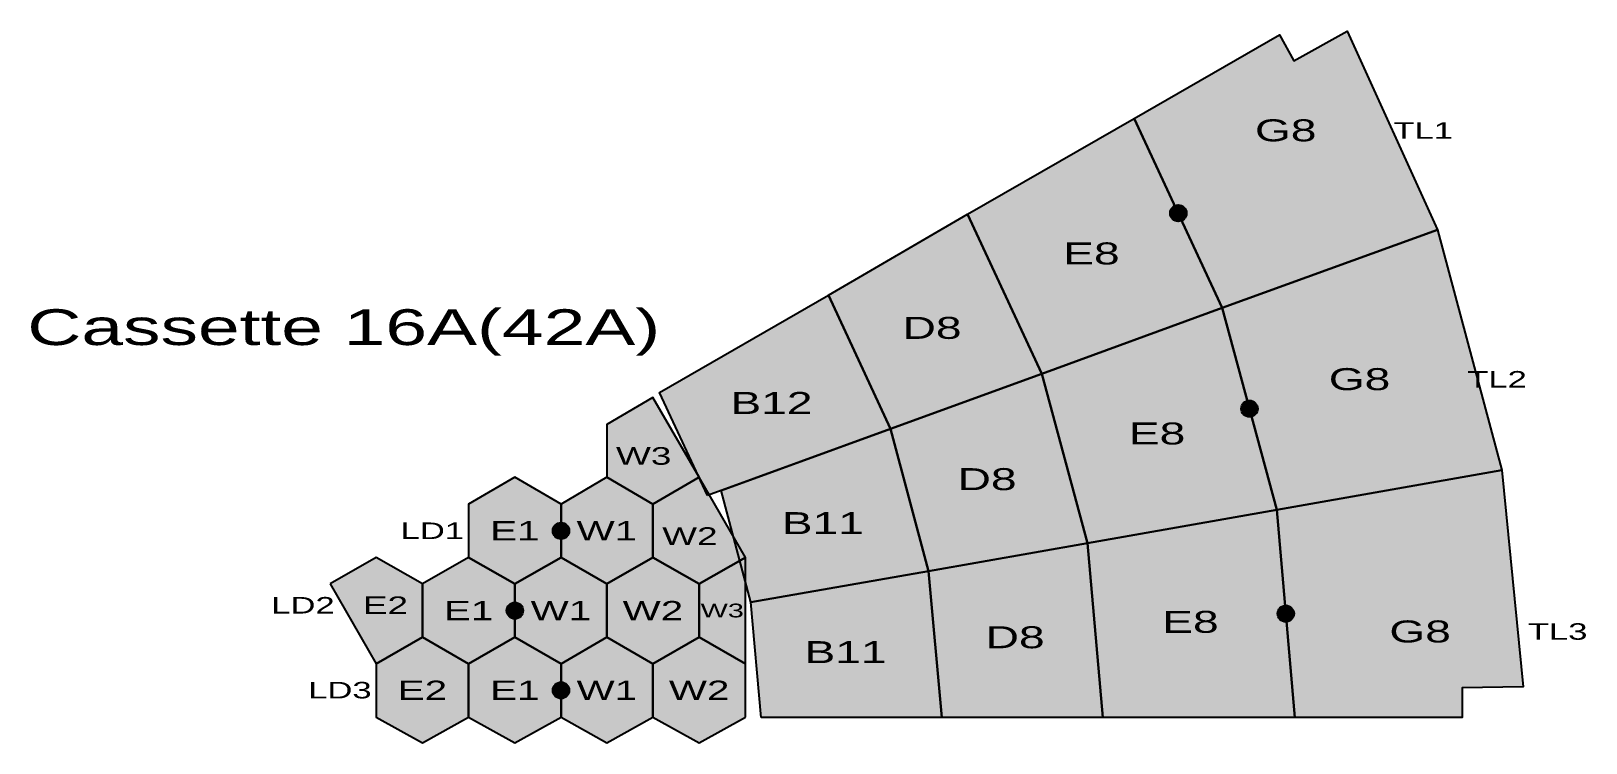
# Model space of a CAD drawing. Header units: metres. Extents: x -118 to 2708, y -46 to 1248.
import ezdxf

# ---------------------------------------------------------------- set-up
doc = ezdxf.new("R2010")
doc.units = ezdxf.units.M
for name, color, linetype in [('ENGINES', 7, 'Continuous'), ('SHAPES', 7, 'Continuous'), ('TEXT', 7, 'Continuous')]:
    doc.layers.add(name, color=color, linetype=linetype)
doc.styles.add('BoldStyle', font='arial.ttf', dxfattribs={"width": 1.5})

msp = doc.modelspace()

# ---------------------------------------------------------------- hatches: boundary and pattern name
h = msp.add_hatch(color=82)
h.dxf.hatch_style = 1
h.paths.add_polyline_path([(2047, 745), (1887, 1089), (2151, 1241), (2177, 1194), (2274, 1248), (2438, 887)])
h = msp.add_hatch(color=82)
h.dxf.hatch_style = 1
h.paths.add_polyline_path([(1719, 625), (1584, 915), (1887, 1089), (2047, 745)])
h = msp.add_hatch(color=82)
h.dxf.hatch_style = 1
h.paths.add_polyline_path([(1444, 525), (1331, 768), (1584, 915), (1719, 625)])
h = msp.add_hatch(color=244)
h.dxf.hatch_style = 1
edge = h.paths.add_edge_path()
edge.add_arc((1967, 917), 15, 0, 360)
h = msp.add_hatch(color=42)
h.dxf.hatch_style = 1
h.paths.add_polyline_path([(2146, 378), (2047, 745), (2438, 887), (2555, 450)])
h = msp.add_hatch(color=82)
h.dxf.hatch_style = 1
h.paths.add_polyline_path([(1111, 404), (1024, 591), (1331, 768), (1444, 525)])
h = msp.add_hatch(color=42)
h.dxf.hatch_style = 1
h.paths.add_polyline_path([(1802, 317), (1719, 625), (2047, 745), (2146, 378)])
h = msp.add_hatch(color=42)
h.dxf.hatch_style = 1
h.paths.add_polyline_path([(1513, 266), (1444, 525), (1719, 625), (1802, 317)])
h = msp.add_hatch(color=202)
h.dxf.hatch_style = 1
h.paths.add_polyline_path([(1096, 437), (1012, 582), (928, 533), (928, 437), (1012, 388)])
h = msp.add_hatch(color=244)
h.dxf.hatch_style = 1
edge = h.paths.add_edge_path()
edge.add_arc((2096.5, 561.5), 15, 0, 360)
h = msp.add_hatch(color=42)
h.dxf.hatch_style = 1
h.paths.add_polyline_path([(1190, 210), (1136, 413), (1444, 525), (1513, 266)])
h = msp.add_hatch(color=202)
h.dxf.hatch_style = 1
h.paths.add_polyline_path([(845, 291), (845, 388), (761, 437), (677, 388), (677, 291), (761, 243)])
h = msp.add_hatch(color=202)
h.dxf.hatch_style = 1
h.paths.add_polyline_path([(1012, 291), (1012, 388), (928, 437), (845, 388), (845, 291), (928, 243)])
h = msp.add_hatch(color=202)
h.dxf.hatch_style = 1
h.paths.add_polyline_path([(1180, 291), (1096, 437), (1012, 388), (1012, 291), (1096, 243)])
h = msp.add_hatch(color=32)
h.dxf.hatch_style = 1
h.paths.add_polyline_path([(2179, 0), (2146, 378), (2555, 450), (2594, 56), (2483, 54), (2483, 0)])
h = msp.add_hatch(color=32)
h.dxf.hatch_style = 1
h.paths.add_polyline_path([(1830, 0), (1802, 317), (2146, 378), (2179, 0)])
h = msp.add_hatch(color=244)
h.dxf.hatch_style = 1
edge = h.paths.add_edge_path()
edge.add_arc((845, 339.5), 15, 0, 360)
h = msp.add_hatch(color=32)
h.dxf.hatch_style = 1
h.paths.add_polyline_path([(1537, 0), (1513, 266), (1802, 317), (1830, 0)])
h = msp.add_hatch(color=152)
h.dxf.hatch_style = 1
h.paths.add_polyline_path([(425, 243), (509, 98), (593, 146), (593, 243), (509, 291)])
h = msp.add_hatch(color=152)
h.dxf.hatch_style = 1
h.paths.add_polyline_path([(761, 146), (761, 243), (677, 291), (593, 243), (593, 146), (677, 98)])
h = msp.add_hatch(color=152)
h.dxf.hatch_style = 1
h.paths.add_polyline_path([(928, 146), (928, 243), (845, 291), (761, 243), (761, 146), (845, 98)])
h = msp.add_hatch(color=152)
h.dxf.hatch_style = 1
h.paths.add_polyline_path([(1096, 146), (1096, 243), (1012, 291), (928, 243), (928, 146), (1012, 98)])
h = msp.add_hatch(color=152)
h.dxf.hatch_style = 1
h.paths.add_polyline_path([(1180, 98), (1180, 291), (1096, 243), (1096, 146)])
h = msp.add_hatch(color=32)
h.dxf.hatch_style = 1
h.paths.add_polyline_path([(1209, 0), (1190, 210), (1513, 266), (1537, 0)])
h = msp.add_hatch(color=244)
h.dxf.hatch_style = 1
edge = h.paths.add_edge_path()
edge.add_arc((761, 194.5), 15, 0, 360)
h = msp.add_hatch(color=244)
h.dxf.hatch_style = 1
edge = h.paths.add_edge_path()
edge.add_arc((2162.5, 189), 15, 0, 360)
h = msp.add_hatch(color=122)
h.dxf.hatch_style = 1
h.paths.add_polyline_path([(677, 1), (677, 98), (593, 146), (509, 98), (509, 1), (593, -46)])
h = msp.add_hatch(color=122)
h.dxf.hatch_style = 1
h.paths.add_polyline_path([(845, 1), (845, 98), (761, 146), (677, 98), (677, 1), (761, -46)])
h = msp.add_hatch(color=122)
h.dxf.hatch_style = 1
h.paths.add_polyline_path([(1012, 1), (1012, 98), (928, 146), (845, 98), (845, 1), (928, -46)])
h = msp.add_hatch(color=122)
h.dxf.hatch_style = 1
h.paths.add_polyline_path([(1180, 1), (1180, 98), (1096, 146), (1012, 98), (1012, 1), (1096, -46)])
h = msp.add_hatch(color=244)
h.dxf.hatch_style = 1
edge = h.paths.add_edge_path()
edge.add_arc((845, 49.5), 15, 0, 360)

# ---------------------------------------------------------------- linework, layer by layer
at = {"layer": 'ENGINES', "color": 244}
for centre in [(1967, 917), (2096.5, 561.5), (845, 339.5), (761, 194.5), (2162.5, 189), (845, 49.5)]:
    msp.add_circle(centre, 15, dxfattribs=at)
at = {"layer": 'SHAPES', "color": 250}
for points in [[(2047, 745), (1887, 1089), (2151, 1241), (2177, 1194), (2274, 1248), (2438, 887)], [(1719, 625), (1584, 915), (1887, 1089), (2047, 745)], [(1444, 525), (1331, 768), (1584, 915), (1719, 625)], [(2146, 378), (2047, 745), (2438, 887), (2555, 450)], [(1111, 404), (1024, 591), (1331, 768), (1444, 525)], [(1802, 317), (1719, 625), (2047, 745), (2146, 378)], [(1513, 266), (1444, 525), (1719, 625), (1802, 317)], [(1096, 437), (1012, 582), (928, 533), (928, 437), (1012, 388)], [(1190, 210), (1136, 413), (1444, 525), (1513, 266)], [(845, 291), (845, 388), (761, 437), (677, 388), (677, 291), (761, 243)], [(1012, 291), (1012, 388), (928, 437), (845, 388), (845, 291), (928, 243)], [(1180, 291), (1096, 437), (1012, 388), (1012, 291), (1096, 243)], [(2179, 0), (2146, 378), (2555, 450), (2594, 56), (2483, 54), (2483, 0)], [(1830, 0), (1802, 317), (2146, 378), (2179, 0)], [(1537, 0), (1513, 266), (1802, 317), (1830, 0)], [(425, 243), (509, 98), (593, 146), (593, 243), (509, 291)], [(761, 146), (761, 243), (677, 291), (593, 243), (593, 146), (677, 98)], [(928, 146), (928, 243), (845, 291), (761, 243), (761, 146), (845, 98)], [(1096, 146), (1096, 243), (1012, 291), (928, 243), (928, 146), (1012, 98)], [(1180, 98), (1180, 291), (1096, 243), (1096, 146)], [(1209, 0), (1190, 210), (1513, 266), (1537, 0)], [(677, 1), (677, 98), (593, 146), (509, 98), (509, 1), (593, -46)], [(845, 1), (845, 98), (761, 146), (677, 98), (677, 1), (761, -46)], [(1012, 1), (1012, 98), (928, 146), (845, 98), (845, 1), (928, -46)], [(1180, 1), (1180, 98), (1096, 146), (1012, 98), (1012, 1), (1096, -46)]]:
    msp.add_lwpolyline(points, close=True, dxfattribs=at)

# ---------------------------------------------------------------- texts
at = {"layer": 'TEXT', "color": 250, "attachment_point": 5, "style": 'BoldStyle'}
for s, insert, char_height in [('G8', (2162.3, 1067.3), 40), ('E8', (1809.2, 843.5), 40), ('D8', (1519.5, 708.2), 40), ('G8', (2296.5, 615), 40), ('B12', (1227.5, 572), 40), ('E8', (1928.5, 516.2), 40), ('W3', (995.2, 475.4), 32), ('D8', (1619.5, 433.2), 40), ('B11', (1320.8, 353.5), 40), ('E1', (761, 339.7), 35), ('W1', (928.3, 339.7), 35), ('W2', (1079.2, 330), 32), ('E2', (525.8, 204.2), 32), ('E1', (677, 194.5), 35), ('W1', (844.7, 194.5), 35), ('W2', (1012, 194.5), 35), ('W3', (1138, 194.5), 25), ('E8', (1989.2, 173.8), 40), ('G8', (2406.7, 156.3), 40), ('D8', (1670.5, 145.8), 40), ('B11', (1362.2, 119), 40), ('E2', (593, 49.7), 35), ('E1', (761, 49.7), 35), ('W1', (928.3, 49.7), 35), ('W2', (1096, 49.7), 35)]:
    msp.add_mtext(s, dxfattribs=dict(at, insert=insert, char_height=char_height))
at = {"layer": 'TEXT', "color": 0, "char_height": 30, "attachment_point": 5, "style": 'BoldStyle'}
for s, insert in [('TL1', (2412.3, 1067.3)), ('TL2', (2546.5, 615)), ('LD1', (611, 339.7)), ('LD1', (611, 339.7)), ('LD2', (375.8, 204.2)), ('LD2', (375.8, 204.2)), ('TL3', (2656.7, 156.3)), ('LD3', (443, 49.7)), ('LD3', (443, 49.7))]:
    msp.add_mtext(s, dxfattribs=dict(at, insert=insert))
at = {"layer": 'TEXT', "color": 8, "insert": (450, 700), "char_height": 65, "attachment_point": 5, "style": 'BoldStyle'}
msp.add_mtext('Cassette 16A(42A)', dxfattribs=at)

doc.saveas('drawing.dxf')
